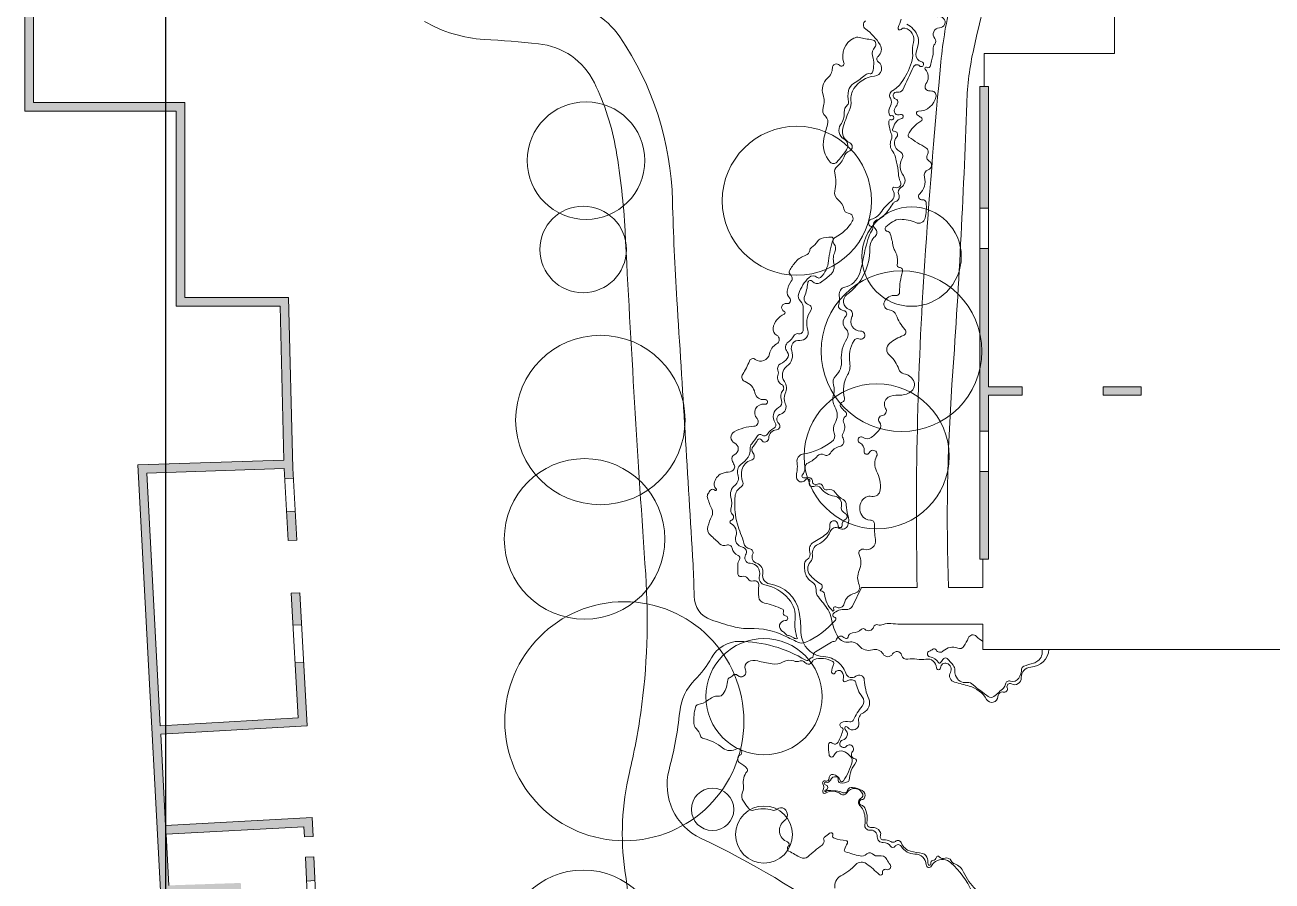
# Model space of a CAD drawing. Header units: millimetres. Extents: x 649586 to 788004, y 156365 to 293101.
# Drawn here: x 653640 to 688469, y 185826 to 209742 of the extents above; entities that cross this region are included whole.
import ezdxf

# ---------------------------------------------------------------- set-up
doc = ezdxf.new("R2010")
doc.units = ezdxf.units.MM
for name, color, linetype in [('archi', 7, 'Continuous'), ('rock', 30, 'Continuous'), ('water', 130, 'Continuous'), ('坐标系', 7, 'Continuous')]:
    doc.layers.add(name, color=color, linetype=linetype)
for name, color, linetype, lineweight in [('archiw', 255, 'Continuous', 0), ('plant', 90, 'Continuous', 0), ('road', 50, 'Continuous', 0)]:
    doc.layers.add(name, color=color, linetype=linetype, lineweight=lineweight)

msp = doc.modelspace()

# ---------------------------------------------------------------- hatches: boundary and pattern name
at = {"layer": 'archiw', "lineweight": 15}
h = msp.add_hatch(color=0, dxfattribs=at)
h.dxf.hatch_style = 1
h.paths.add_polyline_path([(661537, 169234), (661298, 169215), (661383, 168167), (661622, 168187)])
h.paths.add_polyline_path([(661817, 184138), (661577, 184127), (661602, 183578), (661842, 183588)])
h.paths.add_polyline_path([(661769, 185224), (661529, 185213), (661552, 184686), (661792, 184697)])
h.paths.add_polyline_path([(661125, 192974), (661365, 192988), (661314, 193881), (661074, 193868)])
h.paths.add_polyline_path([(661186, 196156), (660946, 196142), (660992, 195335), (661231, 195349)])
h.paths.add_polyline_path([(763625, 292227), (763625, 259422), (762122, 259422), (762122, 259182), (763625, 259182), (763625, 255406), (763865, 255406), (763865, 292227), (763865, 292467), (740086, 292467), (740086, 292227), (740086, 269506), (726598, 269506), (726598, 269035), (724257, 269035), (724257, 284312), (704266, 284312), (704266, 279065), (668998, 279065), (667715, 277743), (665356, 262079), (663663, 258059), (663663, 234492), (660462, 230565), (653640, 230565), (653640, 207333), (657864, 207333), (657864, 201885), (660763, 201885), (660872, 197588), (656789, 197450), (657658, 181179), (660398, 181179), (661138, 171221), (657138, 170775), (657576, 163625), (702454, 162314), (703246, 163037), (704943, 162990), (707445, 162920), (707452, 163160), (705189, 163223), (705263, 165876), (705270, 166116), (705315, 167725), (707292, 167670), (707298, 167909), (706089, 167943), (706115, 168857), (705875, 168863), (705849, 167950), (705081, 167971), (704949, 163230), (703156, 163280), (702364, 162556), (661981, 163737), (661886, 164916), (661646, 164897), (661739, 163744), (657802, 163859), (657629, 166687), (660311, 166936), (660288, 167175), (657614, 166927), (657391, 170562), (661156, 170981), (661240, 169934), (661479, 169953), (661394, 171008), (660639, 181179), (661950, 181179), (661931, 181589), (661692, 181578), (661699, 181419), (660621, 181419), (657886, 181419), (657669, 185465), (659444, 185526), (659664, 182433), (661649, 182522), (661660, 182289), (661899, 182300), (661870, 182963), (661630, 182953), (661639, 182762), (659887, 182684), (659667, 185773), (657657, 185705), (657580, 187139), (661433, 187344), (661446, 187062), (661686, 187072), (661662, 187597), (657567, 187378), (657431, 189926), (661524, 190161), (661424, 191931), (661185, 191918), (661271, 190387), (657419, 190166), (657042, 197218), (660878, 197348), (660894, 197064), (661133, 197077), (661118, 197356), (660997, 202125), (658104, 202125), (658104, 207573), (653880, 207573), (653880, 230325), (660576, 230325), (663903, 234407), (663903, 258011), (665589, 262013), (667941, 277631), (669100, 278825), (704266, 278825), (704266, 254756), (702638, 254756), (702638, 254516), (702638, 253640), (702878, 253640), (702878, 254516), (704266, 254516), (704266, 251633), (704506, 251633), (704506, 265403), (724017, 265403), (724017, 251681), (724257, 251681), (724257, 252385), (725370, 252385), (725370, 252625), (724257, 252625), (724257, 265883), (724017, 265883), (724017, 265643), (704506, 265643), (704506, 278825), (704506, 284072), (724017, 284072), (724017, 268795), (724017, 267474), (724257, 267474), (724257, 268181), (724497, 268181), (724497, 268795), (726598, 268795), (726598, 252382), (727078, 252382), (727078, 252622), (726838, 252622), (726838, 269266), (740086, 269266), (740086, 255406), (740326, 255406), (740326, 292227)])
h = msp.add_hatch(color=0, dxfattribs=at)
h.dxf.hatch_style = 1
h.paths.add_polyline_path([(680306, 204620), (680546, 204620), (680546, 208024), (680306, 208024)])
h.paths.add_polyline_path([(680546, 203500), (680306, 203500), (680306, 198397), (680546, 198397), (680546, 199395), (681492, 199395), (681492, 199635), (680546, 199635)])
h = msp.add_hatch(color=0, dxfattribs=at)
h.dxf.hatch_style = 1
h.paths.add_polyline_path([(684814, 199635), (683755, 199635), (683755, 199395), (684814, 199395)])
h.paths.add_polyline_path([(690170, 199635), (689111, 199635), (689111, 199395), (690170, 199395)])
h = msp.add_hatch(color=0, dxfattribs=at)
h.dxf.hatch_style = 1
h.paths.add_polyline_path([(680546, 197263), (680306, 197263), (680306, 194821), (680546, 194821)])
h = msp.add_hatch(color=0, dxfattribs=at)
h.dxf.hatch_style = 1
h.paths.add_polyline_path([(661711, 186501), (661472, 186491), (661501, 185827), (661741, 185838)])

# ---------------------------------------------------------------- linework, layer by layer
at = {"layer": 'archi', "lineweight": 15}
for points in [[(653640, 230565), (653640, 207333), (657864, 207333), (657864, 201885), (660763, 201885), (660872, 197588), (656789, 197450), (657658, 181179), (660398, 181179), (661138, 171221), (657138, 170775), (657576, 163625), (702454, 162314)], [(657657, 185705), (657580, 187139), (661433, 187344), (661446, 187062), (661686, 187072), (661662, 187597), (657567, 187378), (657431, 189926), (661524, 190161), (661314, 193881), (661074, 193868), (661271, 190387), (657419, 190166), (657042, 197218), (660878, 197348), (660992, 195335), (661231, 195349), (661118, 197356), (660997, 202125), (658104, 202125), (658104, 207573), (653880, 207573), (653880, 230325)], [(680306, 208024), (680546, 208024), (680546, 199635), (681492, 199635), (681492, 199395), (680546, 199395), (680546, 194821), (680306, 194821), (680306, 208024)], [(683755, 199635), (684814, 199635), (684814, 199395), (683755, 199395), (683755, 199635)], [(661899, 182300), (661711, 186501), (661472, 186491), (661639, 182762)]]:
    msp.add_lwpolyline(points, dxfattribs=at)
at = {"layer": 'archiw', "lineweight": 15}
for p, q in [((680306, 204620), (680546, 204620)), ((680306, 203500), (680546, 203500)), ((680306, 198397), (680546, 198397)), ((680306, 197263), (680546, 197263)), ((660894, 197064), (661133, 197077)), ((660946, 196142), (661186, 196156)), ((661125, 192974), (661365, 192988)), ((661185, 191918), (661424, 191931)), ((661501, 185827), (661741, 185838))]:
    msp.add_line(p, q, dxfattribs=at)
at = {"layer": 'plant', "lineweight": 15}
for centre, radius in [((669309, 205951), 1642), ((675198, 204830), 2083), ((669229, 203469), 1208), ((678403, 203269), 1387), ((678122, 200627), 2245), ((669710, 198705), 2366), ((677426, 197691), 2026), ((669269, 195383), 2243), ((670379, 190291), 3339), ((674280, 190977), 1623), ((672844, 187828), 593), ((674280, 187126), 796), ((669234, 183946), 2188)]:
    msp.add_circle(centre, radius, dxfattribs=at)
at = {"layer": 'road', "lineweight": 15}
for points in [[(680426, 208024), (680426, 208947), (684071, 208947), (684071, 213530), (686391, 213530, -0.069071), (687739, 217425, 0.1391), (683571, 220016, 0.041826), (680138, 209075, 0.046499), (679943, 207552, -0.008998), (679530, 199697, 0.027164), (679437, 194029), (680392, 194029), (680392, 194821)], [(679516, 210421, 0.038688), (679220, 208704, 0.005857), (678792, 203450, 0.022384), (678558, 194029), (677007, 194029), (676749, 193507, -0.321946), (676562, 193408, 0.230192), (676213, 193293, 0.610222), (676241, 193202, -0.583558), (676273, 193111, -0.105144), (675453, 192501, -0.218497), (675224, 192501, -0.007183), (674872, 192669, 0.124789), (673878, 192881, -0.0767), (673419, 192935, -0.014397), (672805, 193123, -0.31984), (672327, 193784, 0.013005), (672298, 194672, 0.001298), (671847, 202058, -0.009834), (671725, 204832, 0.144269), (670256, 209406, 0.233816), (668565, 210360, -0.067869)], [(664798, 209841, 0.117487), (666465, 209337, -0.009858), (667979, 209216, -0.26019), (669542, 208128, -0.071128), (670150, 206239, -0.029523), (670399, 203991, 0.004389), (670976, 194396, -0.052523), (670837, 190524, -0.022956), (670521, 188856, 0.094006), (670397, 186118, -0.064369), (670446, 182481, -0.037371), (669415, 177115, 0.067052), (668782, 172288, 0.124747), (669635, 168969, 0.111289), (670069, 168476, 0.097707), (672961, 167139, 0.003362), (676739, 166249, 0.062606), (680751, 165848, -0.058207), (685348, 165429, 0.065974), (687944, 165233, 0.015775), (691081, 165510, 0.027374)], [(680392, 193005), (678082, 193005, -0.031109), (677824, 193021, 0.130266), (677611, 192993, -0.175388), (677459, 192985, 0.418238), (677340, 192922, -0.569175), (677096, 192860, 0.402567), (677007, 192862, -0.175669), (676754, 192756, 0.374631), (676632, 192638, -0.408015), (676585, 192598, -0.181891), (676510, 192632, 0.571853), (676309, 192580, -0.299841), (676243, 192522, 0.059273), (676161, 192502), (675715, 192227, 0.273458), (675658, 192119, -0.376219), (675615, 192064, 0.206121), (675546, 192018, -0.404348), (675446, 191995, 0.133827), (673595, 192521, 0.276403), (672816, 192066, -0.070671), (672349, 191443, 0.171677), (671926, 190556, -0.038233), (671629, 188936, 0.361117), (672521, 187018, -0.047284), (676523, 184637, -0.090689)]]:
    msp.add_lwpolyline(points, format="xyb", dxfattribs=at)
msp.add_lwpolyline([(693583, 192299), (680392, 192299), (680392, 193005)], dxfattribs=at)
at = {"layer": 'rock', "lineweight": 15}
for points in [[(676201, 193370, -0.183059), (675968, 193839, 0.377184), (675864, 193936, -0.75914), (675857, 193965, 0.58304), (675857, 194133, -0.090995), (675563, 194378, -0.377988), (675574, 194736, 0.23561), (675633, 194935, -0.340038), (675786, 195228, 0.193662), (676125, 195587, -0.457279), (676383, 195678, 0.469597), (676624, 195769, 0.167855), (676624, 196049, -0.085913), (676579, 196329, 0.278883), (676487, 196484, -0.124499), (676280, 196674, 0.331394), (676048, 196758, -0.457335), (675932, 196832, 0.521195), (675778, 196909, -0.563858), (675634, 196993, 0.425389), (675525, 197095, -0.005687), (675385, 197089, -0.655605), (675350, 197164, 0.183786), (675424, 197363, -0.297017), (675519, 197511, 0.108), (675775, 197700, -0.357844), (675964, 197732, 0.414627), (676134, 197778, -0.214589), (676392, 197965, 0.528242), (676488, 198195, -0.297336), (676488, 198340, 0.267008), (676505, 198643, -0.375221), (676542, 198790, 0.527109), (676542, 198950, -0.0972), (676425, 199069, -0.473694), (676467, 199205, 0.373646), (676525, 199318, -0.193956), (676616, 199971, 0.172669), (676677, 200301, -0.175013), (676794, 200928, -0.388153), (676933, 200970, 1.271992), (676979, 201191, -0.582716), (676736, 201586, 0.463498), (676658, 201793, -0.604632), (676597, 202214, 0.245952), (677234, 203493, -0.218045), (677383, 203836, 0.445693), (677383, 204053, -0.579069), (677434, 204294, 0.139848), (677657, 204442, 0.036167), (677890, 204759, -0.188276), (677959, 204810, 0.475292), (678044, 205001, -0.402119), (678105, 205202, 0.457547), (678172, 205532, -0.300943), (678138, 206010, 0.437928), (678074, 206206, -0.255023), (677924, 206408, -0.221611), (677989, 206620, 0.684302), (677913, 206771, -0.518377), (677872, 206818, -0.082528), (677956, 207011, -0.194703), (678127, 207131, 1.110981), (678091, 207237, -0.792347), (677941, 207426, 0.094462), (678018, 207572, 0.424428), (677963, 207670, -0.980267), (678011, 207864, 0.350272), (678153, 207933, -0.000839), (678459, 208574, -0.533641), (678623, 208598, 1.391531), (678685, 208707, -0.389148), (678525, 208922, -0.057951), (678569, 209119, 0.289294), (678449, 209628, 0.064186), (678266, 209767, -0.39691)], [(679132, 209971, -1.154034), (679180, 209660, 0.641546), (679049, 209363, -0.378079), (679049, 209205, 0.2115), (679004, 209063, -0.114869), (678970, 208778, 0.064509), (678933, 208612, -0.575394), (678822, 208560, 0.902648), (678779, 208510, -0.203581), (678867, 208276, -0.153125), (678802, 208097, 0.564553), (678878, 207904, 0.026199), (678969, 207893, -0.443621), (679085, 207748, -0.370003), (678594, 207334, 0.734843), (678560, 207227, 0.026477), (678663, 207163, -0.587352), (678663, 207052, 0.159488), (678308, 206668, 0.373986), (678327, 206603, 0.005609), (678804, 206305, -0.422218), (678846, 206122, 0.433883), (678892, 205939, -0.653331), (678869, 205695, 0.402576), (678759, 205485, -0.285215), (678628, 205022, 0.742211), (678708, 204853, -0.427001), (678808, 204777, -0.089761), (678778, 204342, -0.464595), (678524, 204219, 0.106054), (678086, 204312, 0.149283), (677872, 204245, 0.036304), (677687, 204099, 0.621156), (677721, 203979, -0.274394), (677806, 203906, -0.048155), (677887, 203555, 0.11093), (677930, 203439, -0.13296), (678011, 203185, -0.067802), (677998, 203047, 0.487314), (678065, 202965, -0.511053), (678149, 202852, 0.081402), (678069, 202283, -0.462547), (677957, 202185, 0.340803), (677642, 202005, 0.511755), (677778, 201783, -0.291479), (677976, 201634, 0.090413), (678217, 201232, -0.530124), (678174, 201065, 0.086983), (677790, 200848, 0.471819), (677790, 200506, -0.149654), (678044, 200122, 0.291842), (678187, 199997, -0.243031), (678454, 199805, -0.37608), (678374, 199488, -0.175831), (678038, 199402, 0.155494), (677752, 199339, 0.430276), (677678, 199029, -0.562666), (677583, 198831, 0.60786), (677508, 198643, -0.371621), (677508, 198437, -0.051), (677276, 198217, -0.339937), (677050, 198217, 1.101415), (676956, 198067, -0.327862), (677075, 197835, 0.872217), (677219, 197792, -1.019836), (677426, 197691, 0.239856), (677426, 197278, -0.142179), (677526, 196752, -0.437796), (677289, 196572, 0.310232), (677008, 196443, 0.277555), (677008, 196047, 0.265056), (677250, 195911, -0.430448), (677366, 195791, 0.056244), (677393, 195371, -0.569914), (677070, 195093, 0.651584), (676938, 194948, -0.210347), (676938, 194500, 0.210347), (676938, 194102, -0.482696), (676811, 193862, 0.302474), (676520, 193577, -0.531203), (676287, 193482, 0.876941), (676228, 193416, -0.723405), (676201, 193370, -4.699662)], [(676789, 209368, 0.386124), (676511, 208686, -0.834996), (676387, 208614, 0.696267), (676190, 208542, -0.220124), (676056, 208253, 0.313449), (675932, 207788, -0.175117), (675932, 207437, 0.304885), (675994, 207190, -0.293289), (676056, 206962, 0.023327), (675953, 206570, 0.239771), (676128, 205910, 0.446773), (676314, 205910, 0.031417), (676583, 206250, 0.443113), (676511, 206560, -0.442804), (676419, 206950, 0.161745), (676520, 207298, -0.231151), (676613, 207509, 0.281642), (676642, 207594, -0.114041), (676642, 207909, -0.199321), (676784, 208107, 0.03625), (677112, 208346, -0.232485), (677241, 208378, 0.389855), (677310, 208419, 0.142799), (677315, 208874, -0.257557), (677374, 209120, 0.610272), (677296, 209328, -0.031918), (676939, 209392, 0.207425), (676789, 209368, 2.854215)], [(675214, 192598, -0.117045), (675148, 193128, 0.208525), (674969, 193708, 0.163594), (674307, 194100, -0.428878), (674152, 194353, 0.483206), (673890, 194704, -0.587746), (673768, 194940, 0.536978), (673678, 195153, -0.45921), (673498, 195463, 0.383593), (673351, 195814, -0.673724), (673356, 195895, 0.568977), (673394, 196078, -0.284645), (673356, 196216, 0.14209), (673356, 196546, -0.308406), (673464, 196877, 0.328297), (673551, 197179, -0.337225), (673637, 197463, 0.092619), (673834, 197669, 0.167491), (673892, 197901, -0.200118), (673937, 198043, 0.034473), (674099, 198262, -0.441921), (674228, 198285, 0.451484), (674379, 198314, -0.146351), (674554, 198475, 0.466895), (674591, 198627, -0.458786), (674689, 199051, 0.381616), (674767, 199258, -0.266037), (674808, 199532, 0.474111), (674772, 199697, -0.371182), (674669, 199949, 0.161753), (674669, 200094, -0.365867), (674741, 200276, 0.086281), (674928, 200421, 0.38669), (674928, 200613, -0.454341), (674959, 200883, 0.123902), (675110, 201054, -0.342646), (675242, 201115, 0.49321), (675376, 201226, -0.018799), (675376, 201839, 0.217093), (675301, 202022, -0.29928), (675249, 202236, -0.111617), (675537, 202688, -0.411345), (675767, 202688, 0.411345), (675862, 202688, 0.173418), (676084, 203153, -0.05131), (676209, 203749, 0.516778), (676159, 203816, 0.060733), (675876, 203773, 0.198352), (675771, 203691, -0.125371), (675609, 203523, 0.235843), (675557, 203437, -0.310102), (675448, 203306, 0.144186), (675168, 203128, 0.057854), (674994, 202875, 0.368292), (675019, 202761, -0.419798), (675042, 202583, 0.134092), (674927, 202309, 0.244891), (674996, 202117, -0.769662), (674912, 201958, 0.921077), (674844, 201741, -0.670589), (674844, 201662, 0.264046), (674536, 201270, 0.315309), (674633, 201075, -0.594654), (674633, 200829, 0.227139), (674434, 200553, -0.562919), (674034, 200400, 0.506526), (673871, 200353, -0.058169), (673685, 199987, 0.48831), (673754, 199779, -0.264133), (674026, 199464, 0.406965), (674298, 199277, -1.188531), (674298, 199144, 0.72332), (674085, 198744, -0.643025), (673999, 198531, 0.114057), (673450, 198376, 0.617137), (673461, 198060, -0.642593), (673461, 197745, 0.385606), (673389, 197578, 0.060168), (673448, 197456, -0.293098), (673448, 197344, -0.248572), (673284, 197251, 0.125446), (673060, 197188, 0.27559), (672891, 196883, 0.238391), (672944, 196786, -1.167333), (672905, 196746, 0.491004), (672787, 196746, 0.019741), (672719, 196650, 0.216589), (672702, 196537, 0.042803), (672821, 196220, -0.2264), (672821, 196019, 0.046344), (672714, 195730, 0.280973), (672786, 195488, -0.007687), (673041, 195250, 0.286796), (673236, 195209, -0.461889), (673392, 195121, 0.255572), (673556, 194923, -0.470179), (673593, 194808, 0.138787), (673547, 194654, 0.007143), (673547, 194415, 0.513105), (673660, 194337, -0.360283), (673827, 194276, 0.33805), (673984, 194211, -0.536866), (674135, 194078, 0.066169), (674132, 193761, 0.319945), (674290, 193590, -0.056123), (674797, 193422, -0.432958), (674821, 193350, 0.542965), (674883, 193237, -0.975276), (674876, 193104, 0.801978), (674801, 192802, -0.124116), (674883, 192731, 0.213276), (674967, 192681, -0.141112), (675111, 192621, 0.233301), (675214, 192598, 12.011756)], [(682046, 192299, -0.288323), (681930, 191974, -0.103329), (681811, 191915, 0.025456), (681534, 191827, 0.303732), (681475, 191746, -0.134084), (681398, 191496, -0.343512), (681162, 191413, 0.465111), (681026, 191329, -0.164051), (680969, 191218, -0.022035), (680700, 190980, -0.354991), (680544, 190980, 0.022372), (680333, 191136, -0.050266), (680126, 191307, 0.23397), (679947, 191370, -0.354777), (679632, 191566, -0.094701), (679610, 191718, 0.182681), (679565, 191855, 0.025808), (679398, 192041, 0.416747), (679304, 192041, 0.05841), (679214, 191927, -0.561392), (679157, 191927, 0.222452), (678912, 192089, -0.37127), (678842, 192170, -0.323118), (678898, 192249, 0.095522), (678995, 192303, -0.479849), (679085, 192285, 0.499022), (679285, 192253, -0.296131), (679690, 192330, 0.360037), (679865, 192385, 0.047101), (679985, 192615, -0.540262), (680215, 192660, 0.069003), (680392, 192522), (680392, 192299), (682046, 192299)], [(676261, 185631, -0.321399), (676425, 185969, 0.074829), (676845, 186287, -0.377633), (677145, 186309, -0.033199), (677497, 186005, 0.750137), (677592, 186057, -0.599584), (677697, 186149, 0.745512), (677803, 186286, -0.029881), (677711, 186430, 0.331328), (677486, 186531, -0.258525), (677310, 186584, 0.421165), (677149, 186584, -0.257603), (676962, 186528, -0.032874), (676555, 186644, -0.428463), (676526, 186707, -0.024511), (676611, 186886, 0.529481), (676576, 186953, -0.048729), (676245, 187023, -0.403591), (676200, 187108, 0.73856), (676112, 187164, -0.022163), (675971, 187055, 0.331313), (675949, 186987, -0.320505), (675901, 186832, 0.015853), (675502, 186505, -0.304662), (675309, 186481, -0.01571), (674976, 186662, -0.513414), (674962, 186803, 0.576031), (674940, 186918, -0.60363), (674851, 187514, 0.506082), (674851, 187842, 0.347229), (674643, 187834, -0.247105), (674516, 187806, 0.133782), (673991, 187806, -0.318391), (673846, 187859, 0.006661), (673707, 188054, -0.26587), (673679, 188309, 0.142093), (673704, 188504, -0.211404), (673807, 188890, 0.352461), (673807, 188964, 0.101088), (673608, 189129, -0.599915), (673608, 189339, 0.968621), (673520, 189518, -0.097498), (673324, 189472, -0.190077), (673131, 189539, 0.127211), (672593, 189806, -0.273499), (672507, 189885, 0.12204), (672386, 190088, -0.180018), (672323, 190227, -0.084745), (672370, 190687, -0.277725), (672441, 190755, 0.095427), (672706, 190870, -0.01667), (672852, 190962, -0.171105), (672999, 190991, 0.292407), (673142, 191055, 0.133935), (673267, 191443, -0.285357), (673306, 191500, 0.095883), (673410, 191572, -0.419615), (673543, 191572, 0.419615), (673737, 191572, 0.32002), (673761, 191727, -0.410493), (673834, 191948, -0.187453), (674106, 191977, 0.027467), (674505, 191891, 0.170478), (674819, 191949, -0.220113), (675110, 191974, 0.17535), (675287, 191974, -0.329147), (675420, 191934, 0.634837), (675643, 191981, -0.251768), (675669, 192010, -0.23098), (676202, 191955, -0.395522), (676225, 191871, 0.114676), (676169, 191662, 0.841584), (676265, 191642, -0.55969), (676454, 191674, -0.285545), (676490, 191457, 0.768978), (676566, 191399, -0.266408), (676798, 191432, -0.259085), (676845, 191374, 0.121357), (677022, 190975, -0.341804), (677022, 190716, 0.045862), (676767, 190315, -0.354388), (676675, 190275, 0.196184), (676435, 190246, 0.635785), (676444, 190117, -0.387016), (676485, 190035, -0.058548), (676350, 189707, -0.489717), (676185, 189682, 0.661722), (676079, 189636, 0.024342), (676096, 189355, 0.788127), (676235, 189336, -0.350442), (676446, 189460, -0.095283), (676569, 189418, -0.116217), (676722, 189273, -0.216065), (676741, 189158, -0.080207), (676498, 188625, -0.633264), (676404, 188638, 0.294537), (676210, 188802, 0.457065), (676101, 188705, -0.505831), (675993, 188623, 0.679198), (675926, 188538, -0.270775), (675926, 188353, 0.771801), (675997, 188283, -0.303755), (676426, 188257, 0.450949), (676593, 188290, -0.638075), (677037, 188249, -0.371257), (677000, 188153, 0.518683), (676971, 187914, -0.127925), (677068, 187765, -0.12628), (677096, 187396, 0.500613), (677231, 187252, -0.450657), (677444, 187058, 0.442451), (677612, 186902, -0.28788), (677814, 186797, 0.571676), (677941, 186797, -0.571676), (678112, 186797, 0.269005), (678497, 186581, -0.407045), (678811, 186281, 0.765857), (678957, 186248, -0.124573), (679070, 186371, -0.344096), (679500, 186337, -0.099757), (680086, 185536, -0.48915)]]:
    msp.add_lwpolyline(points, format="xyb", dxfattribs=at)
at = {"layer": 'water', "lineweight": 15}
for points in [[(677113, 209854, 0.510145), (677113, 209634, -0.101244), (677521, 209189, -0.37148), (677465, 208863, 0.496413), (677471, 208713, -0.698948), (677364, 208310, 0.230129), (676790, 207964, 0.16648), (676709, 207637, -0.127434), (676658, 207341, 0.036624), (676482, 206857, 0.373724), (676674, 206449, -0.651475), (676674, 206228, 0.206625), (676516, 206058, -0.143562), (676320, 205787, 0.291293), (676257, 205610, -0.112295), (676257, 205105, 0.299859), (676352, 204853, -0.19374), (676509, 204601, 0.330576), (676632, 204485, -0.539387), (676746, 204257, -0.144879), (676271, 203807, 0.485229), (676235, 203626, -0.298121), (676263, 203407, 0.179626), (676231, 203082, -0.29262), (676123, 202748, -0.022388), (675849, 202541, -0.393869), (675638, 202573, 0.673901), (675503, 202533, -0.070708), (675412, 202159, 0.450326), (675529, 201925, -0.524055), (675586, 201766, 0.24006), (675504, 201211, -0.543112), (675280, 200931, 0.552034), (675055, 200640, -0.33728), (674921, 200208, 0.412077), (674849, 199785, -0.276077), (674874, 199450, 0.236749), (674874, 199171, -0.459771), (674749, 198873, 0.579015), (674692, 198606, -0.666937), (674632, 198433, 0.400678), (674413, 198199, -0.802062), (674208, 198150, 0.627689), (674103, 198150, -0.077064), (673977, 197969, 0.397897), (673977, 197779, -0.570688), (673920, 197580, 0.284562), (673665, 197313, 0.14061), (673689, 196973, -0.359516), (673641, 196836, 0.236185), (673473, 196571, 0.051057), (673473, 196143, 0.041563), (673537, 195800, 0.03288), (673627, 195539, -0.047601), (673713, 195267, 0.317464), (673888, 195105, -0.507556), (673966, 194963, 0.447668), (674076, 194703, -0.381662), (674245, 194405, 0.433459), (674435, 194130, -0.318004), (675262, 193336, -0.049702), (675308, 192834, 0.074113), (675343, 192579, 0.315768), (675951, 192096, -0.158585), (676349, 191939, -0.056192), (676457, 191828, -0.081809), (676564, 191630, 0.518319), (676846, 191548, -0.606627), (677081, 191443, 0.08434), (677205, 190914, -0.405682), (677055, 190529, 0.362442), (676928, 190266, -0.833291), (676614, 190122, 1.129643), (676548, 190063, -0.605526), (676476, 189762, 1.36321), (676581, 189591, -1.010125), (676751, 189441, 0.596157), (676824, 189238, -0.578538), (676856, 189152, 0.158388), (676660, 188641, -0.254192), (676640, 188610, -0.182044), (676404, 188571, -0.441568), (676351, 188660, 0.434201), (676306, 188737, 0.367875), (676133, 188647, -0.384319), (676008, 188586, 1.072076), (675994, 188518, -0.867478), (675994, 188362, 1.416126), (676011, 188328, -0.241444), (676095, 188359, 0.022296), (676298, 188343, -0.109041), (676460, 188301, 0.444559), (676615, 188361, -0.35057), (676755, 188443, -0.084155), (677018, 188357, -0.395365), (677090, 188155, -0.270783), (677014, 188100, 0.818506), (676999, 187947, -0.1996), (677092, 187869, -0.166814), (677154, 187462, 0.505087), (677284, 187325, -0.291179), (677518, 187213, -0.231481), (677531, 187091, 0.548018), (677614, 186981, -0.17155), (677823, 186927, 0.333925), (677949, 186933, -0.526311), (678125, 186883, 0.263968), (678371, 186663, 0.003291), (678709, 186593, -0.321316), (678847, 186443, -0.00844), (678863, 186302, 1.116559), (678939, 186318, -0.471366), (678994, 186404, 0.297936), (679096, 186491, -0.597502), (679172, 186506, 0.31477), (679337, 186462, -0.380279), (679507, 186394, 0.191022), (679607, 186305, -0.202918), (679856, 186072, 0.096779), (680193, 185590, -0.53057)], [(692767, 192299), (682239, 192299, -0.375945), (681729, 191802, 0.415336), (681466, 191510, -0.586215), (681189, 191334, 0.709133), (681073, 191228, -0.660158), (680957, 191107, 0.182305), (680907, 191107, 0.297722), (680811, 190976, -0.745243), (680498, 190900, 0.196121), (680014, 191273, 0.003546), (679601, 191384, -0.49112), (679485, 191656, 0.466822), (679389, 191908, 0.51669), (679212, 191782, -1.002945), (679096, 191782, 0.472459), (678804, 192024, -0.096173), (678547, 192024, 0.096173), (678300, 192024, -0.395131), (678123, 192135, 0.665546), (677871, 192170, -0.569548), (677604, 192170, 0.34637), (677308, 192285, -0.304312), (676938, 192396, 0.268591), (676655, 192502, -0.30695), (676351, 192641, -0.098511), (676164, 193155, 0.109004), (676068, 193402, 0.027151), (675799, 193762, -0.189801), (675733, 193963, 0.27672), (675617, 194182, -0.195155), (675432, 194430, -0.093583), (675414, 194699, -0.239404), (675486, 194807, 0.372704), (675561, 195016, -0.37435), (675658, 195284, 0.037543), (676014, 195517, 0.263644), (676116, 195761, -1.124176), (676347, 195761, 1.124176), (676459, 195761, -0.323535), (676551, 195927, 0.637335), (676551, 196090, -0.348176), (676441, 196310, 0.442847), (676246, 196579, -0.215204), (675870, 196800, 0.365104), (675674, 196852, -0.705513), (675552, 196973, 0.926967), (675440, 197038, -0.454882), (675232, 197012, -0.216914), (675185, 197118, -0.041323), (675202, 197289, 0.090375), (675202, 197520, -0.413787), (675360, 197749, 0.111307), (676168, 198094, 0.346546), (676239, 198342, -0.235563), (676259, 198604, 0.274973), (676259, 199078, -0.214417), (676220, 199417, 0.155328), (676220, 199681, -0.286444), (676287, 199944, 0.230332), (676442, 200363, -0.172078), (676594, 200974, 0.363349), (676561, 201259, -0.428856), (676561, 201597, 0.627072), (676509, 201759, -0.234067), (676364, 201858, -0.205535), (676360, 201897, 0.112292), (676382, 202188, -0.390443), (676537, 202416, 0.260887), (676945, 202787, 0.036307), (677052, 203211, -0.035829), (677207, 203822, -0.066052), (677309, 204031, 0.518378), (677279, 204107, -0.783913), (677279, 204313, 0.189846), (677537, 204496, -0.078954), (677832, 204820, 0.390681), (677878, 205125, -0.752703), (677944, 205204, 0.692079), (678091, 205355, -0.099129), (678036, 205584, 0.06404), (677980, 205912, -0.051413), (677964, 205993, 0.149243), (677877, 206206, -0.279603), (677832, 206531, 0.206269), (677832, 206713, -0.113651), (677769, 207054, -0.501126), (677827, 207094, 1.40434), (677827, 207207, -0.420789), (677782, 207230, -0.212523), (677809, 207479, 0.269667), (677809, 207692, -0.418328), (677867, 207905, 0.110288), (678115, 208128, 0.07352), (678401, 208689, 0.106895), (678431, 208954, -0.092078), (678456, 209255, 0.429193), (678216, 209650, 0.265068), (678110, 209617, -0.833687), (678027, 209670, 0.016111), (678113, 209903, 0.279929)]]:
    msp.add_lwpolyline(points, format="xyb", dxfattribs=at)
at = {"layer": '坐标系'}
msp.add_lwpolyline([(657576, 163625), (657576, 290015)], dxfattribs=at)

doc.saveas('drawing.dxf')
